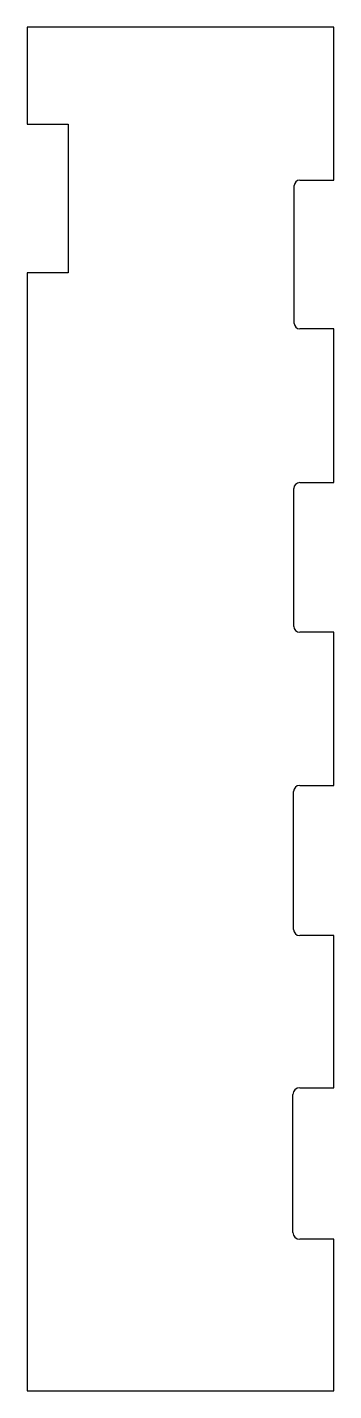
# Model space of a CAD drawing. Header units: millimetres. Extents: x 40 to 62, y -50 to 50.
import ezdxf

# ---------------------------------------------------------------- set-up
doc = ezdxf.new("R2010")
doc.units = ezdxf.units.MM
doc.layers.get('0').update_dxf_attribs({"linetype": 'CONTINUOUS'})

msp = doc.modelspace()

# ---------------------------------------------------------------- linework, layer by layer
for p, q in [((62.5, 50), (40, 50)), ((40, 50), (40, 42.9)), ((62.5, 38.79), (62.5, 50)), ((40, 42.9), (43, 42.9)), ((43, 42.9), (43, 32)), ((59.6, 28.28), (59.6, 38.39)), ((60, 38.79), (62.5, 38.79)), ((43, 32), (40, 32)), ((40, 32), (40, -50)), ((62.5, 27.88), (60, 27.88)), ((62.5, 16.6), (62.5, 27.88)), ((59.57, 6.06), (59.57, 16.17)), ((60, 16.6), (62.5, 16.6)), ((62.5, 5.63), (60, 5.63)), ((62.5, -5.61), (62.5, 5.63)), ((60, -5.61), (62.5, -5.61)), ((59.55, -16.17), (59.55, -6.06)), ((62.5, -16.62), (60, -16.62)), ((62.5, -27.78), (62.5, -16.62)), ((60, -27.78), (62.5, -27.78)), ((59.5, -38.39), (59.5, -28.28)), ((62.5, -38.89), (60, -38.89)), ((62.5, -50), (62.5, -38.89)), ((40, -50), (62.5, -50))]:
    msp.add_line(p, q)
for centre, radius, start, end in [((60, 38.39), 0.4, 90, 180), ((60, 28.28), 0.4, 180, 270), ((60, 16.17), 0.43, 90, 180), ((60, 6.06), 0.43, 180, 270), ((60, -6.06), 0.45, 90, 180), ((60, -16.17), 0.45, 180, 270), ((60, -28.28), 0.5, 90, 180), ((60, -38.39), 0.5, 180, 270)]:
    msp.add_arc(centre, radius, start, end)

doc.saveas('drawing.dxf')
